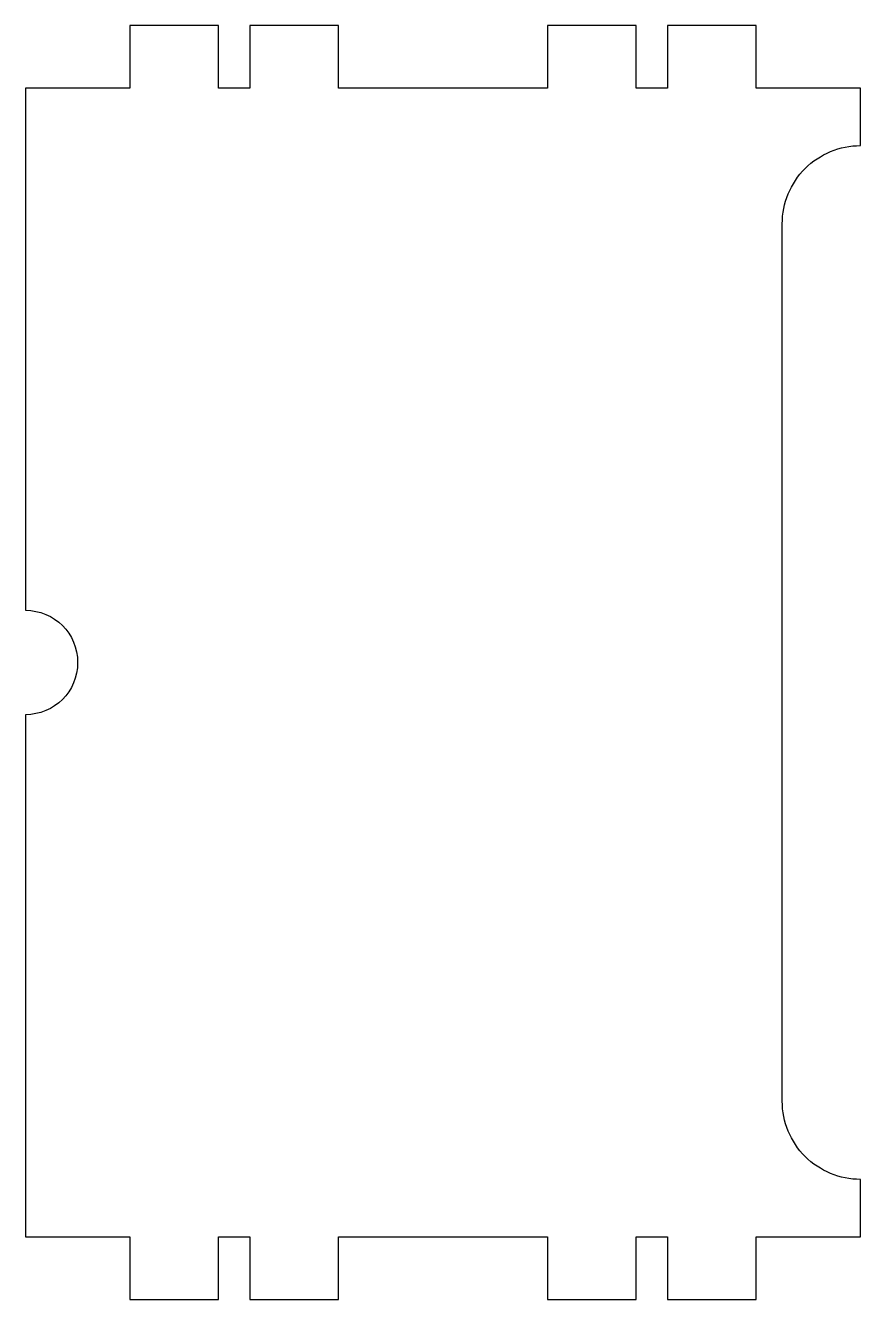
# Model space of a CAD drawing. Header units: millimetres. Extents: x 0 to 80, y -116 to 6.
import ezdxf

# ---------------------------------------------------------------- set-up
doc = ezdxf.new("R2010")
doc.units = ezdxf.units.MM

msp = doc.modelspace()

# ---------------------------------------------------------------- linework, layer by layer
msp.add_lwpolyline([(21.5, -110), (21.5, -116), (30, -116), (30, -110), (50, -110), (50, -116), (58.5, -116), (58.5, -110), (61.5, -110), (61.5, -116), (70, -116), (70, -110), (80, -110), (80, -104.5, -0.414214), (72.5, -97), (72.5, -13, -0.414214), (80, -5.5), (80, 0), (70, 0), (70, 6), (61.5, 6), (61.5, 0), (58.5, 0), (58.5, 6), (50, 6), (50, 0), (30, 0), (30, 6), (21.5, 6), (21.5, 0), (18.5, 0), (18.5, 6), (10, 6), (10, 0), (0, 0), (0, -50, -1), (0, -60), (0, -110), (10, -110), (10, -116), (18.5, -116), (18.5, -110)], format="xyb", close=True)

doc.saveas('drawing.dxf')
